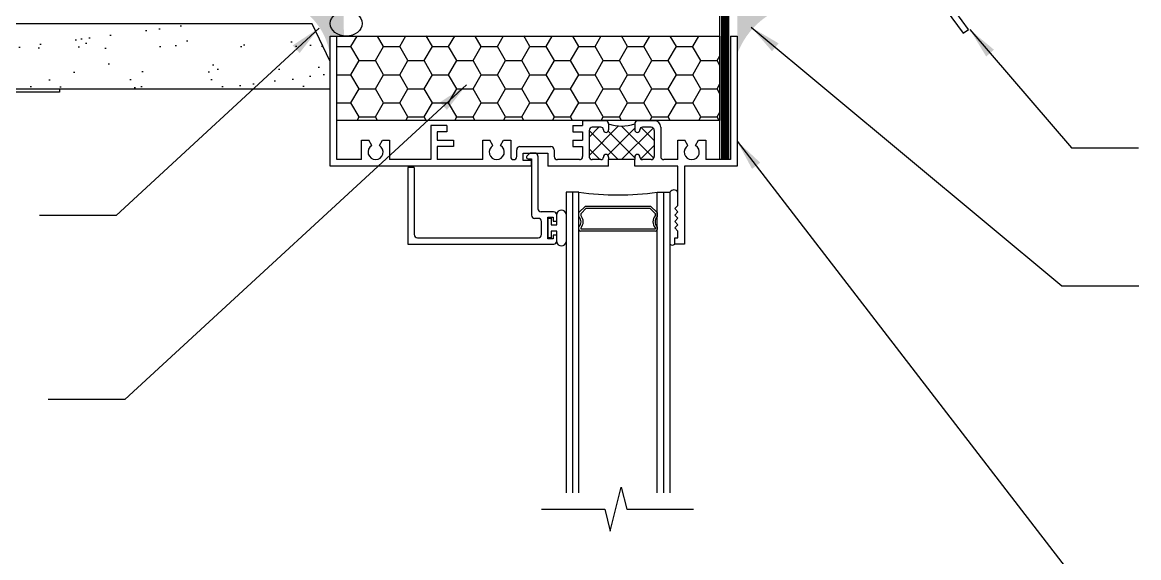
# Model space of a CAD drawing. Extents: x -129 to 26, y 0 to 100.
# Drawn here: x 5.6 to 16.32, y 11.25 to 16.4 of the extents above; entities that cross this region are included whole.
import ezdxf

# ---------------------------------------------------------------- set-up
doc = ezdxf.new("R2010")
doc.units = 0
doc.header["$LTSCALE"] = 1.5
doc.header["$MEASUREMENT"] = 0
for name, color, linetype in [('A-FLASHING', 124, 'CONTINUOUS'), ('A-GYP_BOARD', 252, 'CONTINUOUS'), ('A-INSULATION', 167, 'CONTINUOUS'), ('A-SEALANT', 252, 'CONTINUOUS'), ('A-WINDOW_FRAME', 252, 'CONTINUOUS'), ('HATCH', 252, 'CONTINUOUS'), ('R-SWTS-DET1', 252, 'CONTINUOUS'), ('TEXT', 7, 'CONTINUOUS'), ('VF', 7, 'CONTINUOUS')]:
    doc.layers.add(name, color=color, linetype=linetype)
doc.styles.add('DETAILS', font='sanss___.ttf', dxfattribs={"height": 1})
doc.dimstyles.new('TYVEKDETAILS', dxfattribs={"dimscale": 6, "dimtxt": 1.5, "dimasz": 0.1, "dimexe": 0.75, "dimexo": 0.75, "dimgap": 0.75, "dimtad": 0, "dimtih": 1, "dimtoh": 1, "dimdec": 4, "dimzin": 0, "dimtxsty": 'DETAILS', "dimcen": 0.0625, "dimazin": 3, "dimtfac": 1, "dimtdec": 4, "dimtofl": 0, "dimtmove": 0, "dimatfit": 3, "dimtolj": 1, "dimtzin": 0})

msp = doc.modelspace()

# ---------------------------------------------------------------- hatches: boundary and pattern name
at = {"layer": 'A-INSULATION', "linetype": 'CONTINUOUS'}
h = msp.add_hatch(dxfattribs=at)
h.set_pattern_fill('HONEY', color=256, scale=1.25, style=0)
h.set_pattern_definition([(0, (0.3947396862304746, 1.414836988224543), (0.234375, 0.13531646875), [0.15625, -0.3125]), (120, (0.3947396862304746, 1.414836988224543), (-0.2343749994879031, 0.1353164696369779), [0.1562499999999999, -0.3124999999999998]), (59.99999999999999, (0.3947396862304746, 1.414836988224543), (5.120969273630926e-10, 0.2706329383869778), [-0.3125, 0.15625])])
h.paths.add_polyline_path([(12.29738912438489, 15.45518423261981), (12.29738912438489, 16.26588683714814), (8.617817724358202, 16.26588683714814), (8.617817724358202, 15.45518423261981)])
at = {"layer": 'A-SEALANT', "linetype": 'CONTINUOUS'}
h = msp.add_hatch(color=7, dxfattribs=at)
edge = h.paths.add_edge_path()
edge.add_ellipse((8.708501557168853, 16.38585862621656), major_axis=(-0.1528869082383721, 0), ratio=0.7906978552626441, start_angle=280.6230749920175, end_angle=440.0132548454458, ccw=False)
edge.add_line((8.68031728406332, 16.50467411082812), (8.680302733319627, 16.50674597665838))
edge.add_line((8.680302733319627, 16.50674597665837), (8.574727184680592, 16.50674597665837))
edge.add_line((8.574727184680592, 16.50674597665838), (8.301806236919353, 16.50674597665838))
edge.add_arc((7.920402391509805, 15.99519836411192), 0.6380829516568866, 5.240978340289473, 53.29222416526642, ccw=False)
edge.add_line((8.555817724358203, 16.05348393673778), (8.555817724358203, 16.26588683714814))
edge.add_line((8.555817724358203, 16.26588683714814), (8.617817724358202, 16.26588683714814))
edge.add_line((8.617817724358202, 16.26588683714814), (8.681994290540317, 16.26588683714814))
edge.add_line((8.681994290540317, 16.26588683714814), (8.681987856503763, 16.26680297317276))
at = {"layer": 'HATCH'}
h = msp.add_hatch(dxfattribs=at)
h.set_pattern_fill('AR-SAND,_O', color=256, scale=0.25)
h.set_pattern_definition([(37.50000000000001, (40.9415889428229, 4.63323675991797), (-0.01574833952740204, 0.4817059422532897), [0, -0.38, 0, -0.425, 0, -0.40625]), (7.499999999999999, (40.9415889428229, 4.63323675991797), (0.4424441763169318, 0.7055365163074351), [0, -0.205, 0, -0.3425, 0, -0.13125]), (327.5, (40.6340889428229, 4.63323675991797), (0.7785354654378738, 0.001414763384241124), [0, -0.125, 0, -0.45, 0, -0.5875]), (317.5, (40.6340889428229, 4.63323675991797), (0.7515316511430733, 0.2194188912335623), [0, -0.0625, 0, -0.295, 0, -0.3375])])
h.paths.add_polyline_path([(8.555817724358203, 16.02159243707693), (8.381687055556199, 16.3817459766586), (4.922389124384881, 16.3817459766586), (4.922389124384881, 15.7567459766586), (8.555817724358203, 15.7567459766586)])
at = {"layer": 'TEXT'}
msp.add_hatch(color=256, dxfattribs=at).paths.add_polyline_path([(12.46470192629033, 16.51357964065527), (12.85179246596796, 16.51357964065528, 0.198746145773102), (12.46470192629034, 16.09427936901015)])

# ---------------------------------------------------------------- linework, layer by layer
at = {"layer": 'A-FLASHING'}
msp.add_lwpolyline([(12.71071399554606, 16.51439597189261), (14.4695200149327, 16.51439597189261), (14.63255474174941, 16.29409271471917), (14.68440241035435, 16.32909817533233), (14.5010204368586, 16.57689597189265), (12.71071399554606, 16.57689597189293)], dxfattribs=at)
at = {"layer": 'A-GYP_BOARD'}
msp.add_lwpolyline([(4.922389124384881, 16.7879959766586), (4.922389124384881, 15.7567459766586), (5.953639124384881, 15.7567459766586), (5.953639124384881, 15.7254959766586), (4.891139124384881, 15.7254959766586), (4.891139124384881, 16.7879959766586)], close=True, dxfattribs=at)
msp.add_lwpolyline([(8.555817724358203, 16.02159243707693), (8.381687055556199, 16.3817459766586), (4.922389124384881, 16.3817459766586), (4.922389124384881, 15.7567459766586), (8.555817724358203, 15.7567459766586), (8.555817724358203, 16.02159243707693)], dxfattribs=at)
at = {"layer": 'A-INSULATION', "linetype": 'CONTINUOUS', "elevation": 1.489998413730723e-09}
msp.add_lwpolyline([(8.617817724358202, 16.26588683714814), (12.29738912438489, 16.26588683714814), (12.29738912438489, 15.45518423261981), (8.617817724358202, 15.45518423261981)], close=True, dxfattribs=at)
at = {"layer": 'A-SEALANT', "linetype": 'CONTINUOUS'}
msp.add_ellipse((8.708501557168853, 16.38585862621656, 4.469995241192169e-09), major_axis=(-0.1528869082383721, 0), ratio=0.7906978552626441, dxfattribs=at)
at = {"layer": 'A-WINDOW_FRAME'}
for p, q in [((8.555817724358203, 15.01588683714814, 1.489998413730723e-09), (8.555817724358203, 16.26588683714814, 1.489998413730723e-09)), ((8.555817724358203, 16.26588683714814, 1.489998413730723e-09), (8.617817724358202, 16.26588683714814, 1.489998413730723e-09)), ((8.617817724358202, 15.07788683714814, 1.489998413730723e-09), (8.617817724358202, 16.26588683714814, 1.489998413730723e-09)), ((12.3998177243582, 16.26588683714814, 1.489998413730723e-09), (12.3998177243582, 15.07788683714814, 1.489998413730723e-09)), ((12.3998177243582, 16.26588683714814, 1.489998413730723e-09), (12.4618177243582, 16.26588683714814, 1.489998413730723e-09)), ((12.4618177243582, 16.26588683714814, 1.489998413730723e-09), (12.4618177243582, 15.01588683714814, 1.489998413730723e-09)), ((11.1978177243582, 15.45188683714814, 1.489998413730723e-09), (10.9788177243582, 15.45188683714814, 1.489998413730723e-09)), ((10.9788177243582, 15.45188683714814, 1.489998413730723e-09), (10.9788177243582, 15.40688683714814, 1.489998413730723e-09)), ((11.6668177243582, 15.45188683714814, 1.489998413730723e-09), (11.5098177243582, 15.45188683714814, 1.489998413730723e-09)), ((9.675817724358204, 15.40688683714814, 1.489998413730723e-09), (9.520817724358205, 15.40688683714814, 1.489998413730723e-09)), ((9.520817724358205, 15.40688683714814, 1.489998413730723e-09), (9.520817724358205, 15.07788683714814, 1.489998413730723e-09)), ((9.675817724358204, 15.34488683714814, 1.489998413730723e-09), (9.582817724358204, 15.34488683714814, 1.489998413730723e-09)), ((9.582817724358204, 15.34488683714814, 1.489998413730723e-09), (9.582817724358204, 15.26488683714814, 1.489998413730723e-09)), ((9.675817724358204, 15.40688683714814, 1.489998413730723e-09), (9.675817724358204, 15.34488683714814, 1.489998413730723e-09)), ((10.8858177243582, 15.40688683714814, 1.489998413730723e-09), (10.8858177243582, 15.34488683714814, 1.489998413730723e-09)), ((10.8858177243582, 15.40688683714814, 1.489998413730723e-09), (10.9788177243582, 15.40688683714814, 1.489998413730723e-09)), ((10.8858177243582, 15.34488683714814, 1.489998413730723e-09), (10.9788177243582, 15.34488683714814, 1.489998413730723e-09)), ((10.9788177243582, 15.34488683714814, 1.489998413730723e-09), (10.9788177243582, 15.26488683714814, 1.489998413730723e-09)), ((11.0408177243582, 15.11865379011451, 1.489998413730723e-09), (11.32384417935764, 15.40168024511395, 1.489998413730723e-09)), ((11.0408177243582, 15.29543048541115, 1.489998413730723e-09), (11.1352740760952, 15.38988683714814, 1.489998413730723e-09)), ((11.0408177243582, 15.35888683714814, 1.489998413730723e-09), (11.0408177243582, 15.10888683714814, 1.489998413730723e-09)), ((11.32059441965484, 15.07788683714814, 1.489998413730723e-09), (11.0408177243582, 15.35766353244478, 1.489998413730723e-09)), ((11.1538177243582, 15.38988683714814, 1.489998413730723e-09), (11.0718177243582, 15.38988683714814, 1.489998413730723e-09)), ((11.1788177243582, 15.36488683714814, 1.489998413730723e-09), (11.1788177243582, 15.36488683714814, 1.489998413730723e-09)), ((11.2038177243582, 15.33988683714814, 1.489998413730723e-09), (11.2038177243582, 15.33988683714814, 1.489998413730723e-09)), ((11.22047223344036, 15.12153160390003, 1.489998413730723e-09), (11.4788177243582, 15.37987709481787, 1.489998413730723e-09)), ((11.4788177243582, 15.09644022774141, 1.489998413730723e-09), (11.22446575431666, 15.35079219778296, 1.489998413730723e-09)), ((11.2288177243582, 15.42088683714814, 1.489998413730723e-09), (11.2288177243582, 15.36488683714814, 1.489998413730723e-09)), ((11.66109451087492, 15.09094013652133, 1.489998413730723e-09), (11.35148895224762, 15.40054569514864, 1.489998413730723e-09)), ((11.35360416198511, 15.07788683714814, 1.489998413730723e-09), (11.65712285355372, 15.38140552871675, 1.489998413730723e-09)), ((11.4788177243582, 15.42088683714814, 1.489998413730723e-09), (11.4788177243582, 15.36488683714814, 1.489998413730723e-09)), ((11.50381772435821, 15.33988683714814, 1.489998413730723e-09), (11.50381772435821, 15.33988683714814, 1.489998413730723e-09)), ((11.52881772435821, 15.36488683714814, 1.489998413730723e-09), (11.5288177243582, 15.36488683714814, 1.489998413730723e-09)), ((11.6668177243582, 15.26199361833469, 1.489998413730723e-09), (11.54193112547356, 15.38688021721933, 1.489998413730723e-09)), ((11.6358177243582, 15.38988683714814, 1.489998413730723e-09), (11.55381772435821, 15.38988683714814, 1.489998413730723e-09)), ((11.6668177243582, 15.35888683714814, 1.489998413730723e-09), (11.6668177243582, 15.10888683714814, 1.489998413730723e-09)), ((11.7288177243582, 15.38988683714814, 1.489998413730723e-09), (11.7288177243582, 15.10888683714814, 1.489998413730723e-09)), ((8.856317724358204, 15.07788683714814, 1.489998413730723e-09), (8.856317724358204, 15.26488683714814, 1.489998413730723e-09)), ((8.856317724358204, 15.26488683714814, 1.489998413730723e-09), (8.92471111853599, 15.26488683714814, 1.489998413730723e-09)), ((8.954567724358204, 15.21317367892251, 1.489998413730723e-09), (8.92471111853599, 15.26488683714814, 1.489998413730723e-09)), ((9.027067724358202, 15.21317367892251, 1.489998413730723e-09), (9.056924330180417, 15.26488683714814, 1.489998413730723e-09)), ((9.056924330180417, 15.26488683714814, 1.489998413730723e-09), (9.125317724358203, 15.26488683714814, 1.489998413730723e-09)), ((9.125317724358203, 15.26488683714814, 1.489998413730723e-09), (9.125317724358203, 15.07788683714814, 1.489998413730723e-09)), ((9.582817724358204, 15.26488683714814, 1.489998413730723e-09), (9.737817724358203, 15.26488683714814, 1.489998413730723e-09)), ((9.737817724358203, 15.26488683714814, 1.489998413730723e-09), (9.737817724358203, 15.20288683714814, 1.489998413730723e-09)), ((10.0193177243582, 15.07788683714814, 1.489998413730723e-09), (10.0193177243582, 15.26488683714814, 1.489998413730723e-09)), ((10.0193177243582, 15.26488683714814, 1.489998413730723e-09), (10.08771111853599, 15.26488683714814, 1.489998413730723e-09)), ((10.1175677243582, 15.21317367892251, 1.489998413730723e-09), (10.08771111853599, 15.26488683714814, 1.489998413730723e-09)), ((10.1900677243582, 15.21317367892251, 1.489998413730723e-09), (10.21992433018042, 15.26488683714814, 1.489998413730723e-09)), ((10.21992433018042, 15.26488683714814, 1.489998413730723e-09), (10.2883177243582, 15.26488683714814, 1.489998413730723e-09)), ((10.2883177243582, 15.26488683714814, 1.489998413730723e-09), (10.2883177243582, 15.10663683714814, 1.489998413730723e-09)), ((10.8858177243582, 15.26488683714814, 1.489998413730723e-09), (10.8858177243582, 15.20288683714814, 1.489998413730723e-09)), ((10.8858177243582, 15.26488683714814, 1.489998413730723e-09), (10.9788177243582, 15.26488683714814, 1.489998413730723e-09)), ((11.8923177243582, 15.07788683714814, 1.489998413730723e-09), (11.8923177243582, 15.26488683714814, 1.489998413730723e-09)), ((11.8923177243582, 15.26488683714814, 1.489998413730723e-09), (11.96071111853599, 15.26488683714814, 1.489998413730723e-09)), ((11.9905677243582, 15.21317367892251, 1.489998413730723e-09), (11.96071111853599, 15.26488683714814, 1.489998413730723e-09)), ((12.0630677243582, 15.21317367892251, 1.489998413730723e-09), (12.09292433018042, 15.26488683714814, 1.489998413730723e-09)), ((12.09292433018042, 15.26488683714814, 1.489998413730723e-09), (12.1613177243582, 15.26488683714814, 1.489998413730723e-09)), ((12.1613177243582, 15.26488683714814, 1.489998413730723e-09), (12.1613177243582, 15.07788683714814, 1.489998413730723e-09)), ((9.737817724358203, 15.20288683714814, 1.489998413730723e-09), (9.582817724358204, 15.20288683714814, 1.489998413730723e-09)), ((9.582817724358204, 15.20288683714814, 1.489998413730723e-09), (9.582817724358204, 15.07788683714814, 1.489998413730723e-09)), ((10.3458177243582, 15.10663683714814, 1.489998413730723e-09), (10.3458177243582, 15.17188683714814, 1.489998413730723e-09)), ((10.3768177243582, 15.20288683714814, 1.489998413730723e-09), (10.6748177243582, 15.20288683714814, 1.489998413730723e-09)), ((10.4078177243582, 15.14088683714814, 1.489998413730723e-09), (10.6438177243582, 15.14088683714814, 1.489998413730723e-09)), ((10.4078177243582, 15.07088683714814, 1.489998413730723e-09), (10.4078177243582, 15.14088683714814, 1.489998413730723e-09)), ((10.4689111226404, 15.13649343886594, 1.489998413730723e-09), (10.44391112264041, 15.11149343886594, 1.489998413730723e-09)), ((10.5198177243582, 15.14088683714814, 1.489998413730723e-09), (10.47951772435819, 15.14088683714814, 1.489998413730723e-09)), ((10.6438177243582, 15.14088683714814, 1.489998413730723e-09), (10.6438177243582, 15.01588683714814, 1.489998413730723e-09)), ((10.7058177243582, 15.17188683714814, 1.489998413730723e-09), (10.7058177243582, 15.10888683714814, 1.489998413730723e-09)), ((10.8858177243582, 15.20288683714814, 1.489998413730723e-09), (10.9788177243582, 15.20288683714814, 1.489998413730723e-09)), ((10.9788177243582, 15.20288683714814, 1.489998413730723e-09), (10.9788177243582, 15.10888683714814, 1.489998413730723e-09)), ((11.1438177243582, 15.07788683714814, 1.489998413730723e-09), (11.0408177243582, 15.18088683714814, 1.489998413730723e-09)), ((11.2038177243582, 15.12788683714814, 1.489998413730723e-09), (11.2038177243582, 15.12788683714814, 1.489998413730723e-09)), ((11.5038177243582, 15.12788683714814, 1.489998413730723e-09), (11.5038177243582, 15.12788683714814, 1.489998413730723e-09)), ((11.53693890707936, 15.08444488694575, 1.489998413730723e-09), (11.6668177243582, 15.2143237042246, 1.489998413730723e-09)), ((10.4878177243582, 15.01588683714814, 1.489998413730723e-09), (8.555817724358203, 15.01588683714814, 1.489998413730723e-09)), ((8.856317724358204, 15.07788683714814, 1.489998413730723e-09), (8.617817724358202, 15.07788683714814, 1.489998413730723e-09)), ((9.520817724358205, 15.07788683714814, 1.489998413730723e-09), (9.125317724358203, 15.07788683714814, 1.489998413730723e-09)), ((10.0193177243582, 15.07788683714814, 1.489998413730723e-09), (9.582817724358204, 15.07788683714814, 1.489998413730723e-09)), ((10.3170677243582, 15.07788683714814, 1.489998413730723e-09), (10.31706772435821, 15.07788683714814, 1.489998413730723e-09)), ((10.4878177243582, 15.07088683714814, 1.489998413730723e-09), (10.4078177243582, 15.07088683714814, 1.489998413730723e-09)), ((10.4545177243582, 15.08588683714815, 1.489998413730723e-09), (10.4878177243582, 15.08588683714814, 1.489998413730723e-09)), ((10.4878177243582, 15.08588683714814, 1.489998413730723e-09), (10.4878177243582, 14.54385081811221, 1.489998413730723e-09)), ((10.4878177243582, 15.01588683714814, 1.489998413730723e-09), (10.4878177243582, 15.07088683714814, 1.489998413730723e-09)), ((10.5498177243582, 15.11088683714814, 1.489998413730723e-09), (10.5498177243582, 14.60585081811221, 1.489998413730723e-09)), ((11.2288177243582, 15.01588683714814, 1.489998413730723e-09), (10.6438177243582, 15.01588683714814, 1.489998413730723e-09)), ((10.9478177243582, 15.07788683714814, 1.489998413730723e-09), (10.7368177243582, 15.07788683714814, 1.489998413730723e-09)), ((11.1538177243582, 15.07788683714814, 1.489998413730723e-09), (11.0718177243582, 15.07788683714814, 1.489998413730723e-09)), ((11.1788177243582, 15.10288683714814, 1.489998413730723e-09), (11.1788177243582, 15.10288683714814, 1.489998413730723e-09)), ((11.2288177243582, 15.10288683714814, 1.489998413730723e-09), (11.2288177243582, 15.07788683714814, 1.489998413730723e-09)), ((11.2288177243582, 15.01588683714814, 1.489998413730723e-09), (11.2288177243582, 15.07788683714814, 1.489998413730723e-09)), ((11.4788177243582, 15.07788683714814, 1.489998413730723e-09), (11.2288177243582, 15.07788683714814, 1.489998413730723e-09)), ((11.4788177243582, 15.10288683714814, 1.489998413730723e-09), (11.4788177243582, 15.07788683714814, 1.489998413730723e-09)), ((11.4788177243582, 15.01588683714814, 1.489998413730723e-09), (11.4788177243582, 15.07788683714814, 1.489998413730723e-09)), ((11.8938177243582, 15.01588683714814, 1.489998413730723e-09), (11.4788177243582, 15.01588683714814, 1.489998413730723e-09)), ((11.5288177243582, 15.10288683714814, 1.489998413730723e-09), (11.5288177243582, 15.10288683714814, 1.489998413730723e-09)), ((11.6358177243582, 15.07788683714814, 1.489998413730723e-09), (11.5538177243582, 15.07788683714814, 1.489998413730723e-09)), ((11.8923177243582, 15.07788683714814, 1.489998413730723e-09), (11.7598177243582, 15.07788683714814, 1.489998413730723e-09)), ((11.8938177243582, 14.63888683714814, 1.489998413730723e-09), (11.8938177243582, 15.01588683714814, 1.489998413730723e-09)), ((12.4618177243582, 15.01588683714814, 1.489998413730723e-09), (11.9558177243582, 15.01588683714814, 1.489998413730723e-09)), ((11.9558177243582, 15.01588683714814, 1.489998413730723e-09), (11.9558177243582, 14.26588683714814, 1.489998413730723e-09)), ((12.3998177243582, 15.07788683714814, 1.489998413730723e-09), (12.1613177243582, 15.07788683714814, 1.489998413730723e-09)), ((9.299817724358201, 15.00088683714815, 1.489998413730723e-09), (9.299817724358205, 14.26586983714813, 1.489998413730723e-09)), ((9.3618177243582, 15.00088683714815, 1.489998413730723e-09), (9.299817724358201, 15.00088683714815, 1.489998413730723e-09)), ((9.3618177243582, 15.00088683714815, 1.489998413730723e-09), (9.361817724358204, 14.35786983714813, 1.489998413730723e-09)), ((10.81981772435828, 14.76588683714814, 1.489998413730723e-09), (10.81981772435828, 11.87534249031698, 1.489998413730723e-09)), ((10.88181772435828, 14.76588683714814, 1.489998413730723e-09), (10.81981772435828, 14.76588683714814, 1.489998413730723e-09)), ((10.94381772435828, 14.76588683714814, 1.489998413730723e-09), (10.88181772435828, 14.76588683714814, 1.489998413730723e-09)), ((10.88181772435828, 14.76588683714814, 1.489998413730723e-09), (10.88181772435828, 11.87534249031698, 1.489998413730723e-09)), ((10.94381772435828, 11.87534249031698, 1.489998413730723e-09), (10.94381772435828, 14.76588683714814, 1.489998413730723e-09)), ((11.6938177243582, 11.87566268790666, 1.489998413730723e-09), (11.6938177243582, 14.76588683714814, 1.489998413730723e-09)), ((11.6938177243582, 14.76588683714814, 1.489998413730723e-09), (11.7558177243582, 14.76588683714814, 1.489998413730723e-09)), ((11.7558177243582, 14.76588683714814, 1.489998413730723e-09), (11.7558177243582, 11.87566268790666, 1.489998413730723e-09)), ((11.7558177243582, 14.76588683714814, 1.489998413730723e-09), (11.8178177243582, 14.76588683714814, 1.489998413730723e-09)), ((11.8178177243582, 14.76588683714814, 1.489998413730723e-09), (11.8178177243582, 11.87566268790666, 1.489998413730723e-09)), ((10.94381772435824, 14.56888683714814, 1.489998413730723e-09), (11.00581772435824, 14.63088683714814, 1.489998413730723e-09)), ((10.96381772435824, 14.56060256590068, 1.489998413730723e-09), (11.01410199560571, 14.61088683714814, 1.489998413730723e-09)), ((11.00581772435824, 14.63088683714814, 1.489998413730723e-09), (11.63181772435824, 14.63088683714814, 1.489998413730723e-09)), ((11.01410199560571, 14.61088683714814, 1.489998413730723e-09), (11.62353345311078, 14.61088683714814, 1.489998413730723e-09)), ((11.62353345311078, 14.61088683714814, 1.489998413730723e-09), (11.67381772435824, 14.56060256590068, 1.489998413730723e-09)), ((11.63181772435824, 14.63088683714814, 1.489998413730723e-09), (11.69381772435824, 14.56888683714814, 1.489998413730723e-09)), ((11.8938177243582, 14.63888683714814, 1.489998413730723e-09), (11.8628177243582, 14.60788683714814, 1.489998413730723e-09)), ((11.8938177243582, 14.57688683714814, 1.489998413730723e-09), (11.8628177243582, 14.60788683714814, 1.489998413730723e-09)), ((10.55281772435821, 14.51385081811221, 1.489998413730723e-09), (10.5178177243582, 14.51385081811221, 1.489998413730723e-09)), ((10.6998177243582, 14.5758508181122, 1.489998413730723e-09), (10.5798177243582, 14.57585081811221, 1.489998413730723e-09)), ((10.58281772435821, 14.35786983714813, 1.489998413730723e-09), (10.58281772435821, 14.48385081811221, 1.489998413730723e-09)), ((10.64481772435821, 14.3158508181122, 1.489998413730723e-09), (10.64481772435821, 14.5258508181122, 1.489998413730723e-09)), ((10.64481772435821, 14.5258508181122, 1.489998413730723e-09), (10.69481772435821, 14.5258508181122, 1.489998413730723e-09)), ((10.64802777784283, 14.32625120676163, 1.489998413730723e-09), (10.64802777784284, 14.51545042946276, 1.489998413730723e-09)), ((10.64802777784284, 14.51545042946276, 1.489998413730723e-09), (10.67802777784284, 14.51545042946277, 1.489998413730723e-09)), ((10.64802777784283, 14.32625120676163, 1.489998413730723e-09), (10.64802777784284, 14.51545042946276, 1.489998413730723e-09)), ((10.64802777784284, 14.51545042946276, 1.489998413730723e-09), (10.67802777784284, 14.51545042946277, 1.489998413730723e-09)), ((10.67802777784284, 14.51545042946277, 1.489998413730723e-09), (10.67802777784284, 14.4523508181122, 1.489998413730723e-09)), ((10.67802777784284, 14.51545042946277, 1.489998413730723e-09), (10.67802777784284, 14.4523508181122, 1.489998413730723e-09)), ((10.69481772435821, 14.5258508181122, 1.489998413730723e-09), (10.69481772435821, 14.4883508181122, 1.489998413730723e-09)), ((10.69481772435821, 14.4883508181122, 1.489998413730723e-09), (10.7298177243582, 14.4883508181122, 1.489998413730723e-09)), ((10.7298177243582, 14.4523508181122, 1.489998413730723e-09), (10.7298177243582, 14.5548508181122, 1.489998413730723e-09)), ((10.7298177243582, 14.4523508181122, 1.489998413730723e-09), (10.7298177243582, 14.5548508181122, 1.489998413730723e-09)), ((10.7298177243582, 14.4883508181122, 1.489998413730723e-09), (10.7298177243582, 14.54585081811221, 1.489998413730723e-09)), ((10.81981772435828, 14.5548508181122, 1.489998413730723e-09), (10.81981772435828, 14.2868508181122, 1.489998413730723e-09)), ((10.81981772435828, 14.5548508181122, 1.489998413730723e-09), (10.81981772435828, 14.2868508181122, 1.489998413730723e-09)), ((10.94381772435823, 14.53088683714813, 1.489998413730723e-09), (10.94381772435824, 14.56888683714814, 1.489998413730723e-09)), ((10.96381772435824, 14.53833246361344, 1.489998413730723e-09), (10.96381772435824, 14.56060256590068, 1.489998413730723e-09)), ((11.67381772435824, 14.56060256590068, 1.489998413730723e-09), (11.67381772435824, 14.53833246361351, 1.489998413730723e-09)), ((11.69381772435824, 14.56888683714814, 1.489998413730723e-09), (11.69381772435824, 14.53088683714811, 1.489998413730723e-09)), ((11.8938177243582, 14.57688683714814, 1.489998413730723e-09), (11.8628177243582, 14.54588683714814, 1.489998413730723e-09)), ((11.8938177243582, 14.51488683714814, 1.489998413730723e-09), (11.8628177243582, 14.54588683714814, 1.489998413730723e-09)), ((11.8938177243582, 14.51488683714814, 1.489998413730723e-09), (11.8628177243582, 14.48388683714814, 1.489998413730723e-09)), ((11.8938177243582, 14.45288683714814, 1.489998413730723e-09), (11.8628177243582, 14.48388683714814, 1.489998413730723e-09)), ((10.67802777784284, 14.4523508181122, 1.489998413730723e-09), (10.7298177243582, 14.4523508181122, 1.489998413730723e-09)), ((10.67802777784284, 14.4523508181122, 1.489998413730723e-09), (10.7298177243582, 14.4523508181122, 1.489998413730723e-09)), ((10.7298177243582, 14.3893508181122, 1.489998413730723e-09), (10.67802777784284, 14.3893508181122, 1.489998413730723e-09)), ((10.67802777784284, 14.3893508181122, 1.489998413730723e-09), (10.67802777784284, 14.32625120676163, 1.489998413730723e-09)), ((10.7298177243582, 14.3893508181122, 1.489998413730723e-09), (10.67802777784284, 14.3893508181122, 1.489998413730723e-09)), ((10.67802777784284, 14.3893508181122, 1.489998413730723e-09), (10.67802777784284, 14.32625120676163, 1.489998413730723e-09)), ((10.7298177243582, 14.2868508181122, 1.489998413730723e-09), (10.7298177243582, 14.3893508181122, 1.489998413730723e-09)), ((10.7298177243582, 14.2868508181122, 1.489998413730723e-09), (10.7298177243582, 14.3893508181122, 1.489998413730723e-09)), ((10.94381772435824, 14.40588683714814, 1.489998413730723e-09), (10.94381772435824, 14.43088683714814, 1.489998413730723e-09)), ((11.67881772435824, 14.39088683714814, 1.489998413730723e-09), (10.95881772435824, 14.39088683714814, 1.489998413730723e-09)), ((10.96381772435824, 14.41088683714814, 1.489998413730723e-09), (10.96381772435824, 14.42344121068284, 1.489998413730723e-09)), ((11.67381772435824, 14.41088683714814, 1.489998413730723e-09), (10.96381772435824, 14.41088683714814, 1.489998413730723e-09)), ((11.67381772435824, 14.42344121068274, 1.489998413730723e-09), (11.67381772435824, 14.41088683714814, 1.489998413730723e-09)), ((11.69381772435824, 14.43088683714814, 1.489998413730723e-09), (11.69381772435824, 14.40588683714814, 1.489998413730723e-09)), ((11.8938177243582, 14.45288683714814, 1.489998413730723e-09), (11.8628177243582, 14.42188683714814, 1.489998413730723e-09)), ((11.8938177243582, 14.39088683714814, 1.489998413730723e-09), (11.8628177243582, 14.42188683714814, 1.489998413730723e-09)), ((11.8938177243582, 14.32788683714814, 1.489998413730723e-09), (11.8938177243582, 14.39088683714814, 1.489998413730723e-09)), ((9.299817724358205, 14.26586983714813, 1.489998413730723e-09), (10.70088579759168, 14.26586983714813, 1.489998413730723e-09)), ((9.391817724358203, 14.32786983714813, 1.489998413730723e-09), (10.5528177243582, 14.32786983714813, 1.489998413730723e-09)), ((10.69481772435821, 14.3158508181122, 1.489998413730723e-09), (10.64481772435821, 14.3158508181122, 1.489998413730723e-09)), ((10.67802777784284, 14.32625120676163, 1.489998413730723e-09), (10.64802777784283, 14.32625120676163, 1.489998413730723e-09)), ((10.67802777784284, 14.32625120676163, 1.489998413730723e-09), (10.64802777784283, 14.32625120676163, 1.489998413730723e-09)), ((10.69481772435821, 14.3533508181122, 1.489998413730723e-09), (10.69481772435821, 14.3158508181122, 1.489998413730723e-09)), ((10.7298177243582, 14.3533508181122, 1.489998413730723e-09), (10.69481772435821, 14.3533508181122, 1.489998413730723e-09)), ((10.7298177243582, 14.29585081811221, 1.489998413730723e-09), (10.7298177243582, 14.3533508181122, 1.489998413730723e-09)), ((11.8628177243582, 14.26588683714814, 1.489998413730723e-09), (11.8628177243582, 14.32788683714814, 1.489998413730723e-09)), ((11.8628177243582, 14.32788683714814, 1.489998413730723e-09), (11.8938177243582, 14.32788683714814, 1.489998413730723e-09)), ((11.9558177243582, 14.26588683714814, 1.489998413730723e-09), (11.8628177243582, 14.26588683714814, 1.489998413730723e-09))]:
    msp.add_line(p, q, dxfattribs=at)
for centre, radius, start, end in [((11.1978177243582, 15.42088683714814, 1.489998413730723e-09), 0.031, 1.272221872585407e-14, 90), ((11.5098177243582, 15.42088683714814, 1.489998413730723e-09), 0.031, 90, 180.0000000000006), ((11.6668177243582, 15.38988683714814, 1.489998413730723e-09), 0.062, 1.272221872585407e-14, 90), ((11.0718177243582, 15.35888683714814, 1.489998413730723e-09), 0.031, 90, 179.9999999999999), ((11.1538177243582, 15.36488683714814, 1.489998413730723e-09), 0.025, 2.048277214862505e-12, 90), ((11.2038177243582, 15.36488683714814, 1.489998413730723e-09), 0.025, 180.000000000001, 270), ((11.2038177243582, 15.36488683714814, 1.489998413730723e-09), 0.025, 270, 1.272221872585407e-14), ((11.35381772435821, 15.79465677501555, 1.489998413730723e-09), 0.3941179600746564, 251.5085023598551, 288.4914976401444), ((11.50381772435821, 15.36488683714814, 1.489998413730723e-09), 0.025, 180, 270), ((11.50381772435821, 15.36488683714814, 1.489998413730723e-09), 0.025, 270, 359.9999999999991), ((11.55381772435821, 15.36488683714814, 1.489998413730723e-09), 0.025, 90, 180), ((11.6358177243582, 15.35888683714814, 1.489998413730723e-09), 0.031, 1.272221872585407e-14, 90), ((8.990817724358203, 15.15038683714814, 1.489998413730723e-09), 0.0725, 119.9999999999999, 60.00000000000015), ((10.1538177243582, 15.15038683714814, 1.489998413730723e-09), 0.0725, 119.9999999999999, 60.00000000000015), ((10.3768177243582, 15.17188683714814, 1.489998413730723e-09), 0.031, 90, 179.9999999999996), ((10.47951772435819, 15.12588683714814, 1.489998413730723e-09), 0.0149999999999999, 90.00000000000256, 134.9999999999999), ((10.5198177243582, 15.11088683714814, 1.489998413730723e-09), 0.03, 7.993605777301127e-14, 90.00000000000311), ((10.6748177243582, 15.17188683714814, 1.489998413730723e-09), 0.031, 5.661387333005059e-13, 90), ((11.2038177243582, 15.10288683714814, 1.489998413730723e-09), 0.025, 90, 180.000000000001), ((11.2038177243582, 15.10288683714814, 1.489998413730723e-09), 0.025, 6.361109362927034e-15, 90), ((11.5038177243582, 15.10288683714814, 1.489998413730723e-09), 0.025, 90, 179.999999999999), ((11.5038177243582, 15.10288683714814, 1.489998413730723e-09), 0.025, 6.361109362927034e-15, 90), ((12.0268177243582, 15.15038683714814, 1.489998413730723e-09), 0.0725, 119.9999999999999, 60.00000000000015), ((10.3170677243582, 15.10663683714814, 1.489998413730723e-09), 0.02875, 180, 270), ((10.3170677243582, 15.10663683714814, 1.489998413730723e-09), 0.02875, 270, 6.361109362927034e-15), ((10.4545177243582, 15.10088683714815, 1.489998413730723e-09), 0.01499999999999792, 134.9999999999986, 269.9999999999937), ((10.7368177243582, 15.10888683714814, 1.489998413730723e-09), 0.031, 180.0000000000004, 270), ((10.9478177243582, 15.10888683714814, 1.489998413730723e-09), 0.031, 270, 6.361109362927034e-15), ((11.0718177243582, 15.10888683714814, 1.489998413730723e-09), 0.031, 179.9999999999998, 270), ((11.1538177243582, 15.10288683714814, 1.489998413730723e-09), 0.025, 270, 4.077471101636229e-12), ((11.5538177243582, 15.10288683714814, 1.489998413730723e-09), 0.025, 180, 270), ((11.6358177243582, 15.10888683714814, 1.489998413730723e-09), 0.031, 270, 1.84472171524884e-13), ((11.7598177243582, 15.10888683714814, 1.489998413730723e-09), 0.031, 180, 270), ((11.31881772435824, 17.38340333351549, 1.489998413730723e-09), 2.64424235060918, 261.8469656761608, 278.1530343238391), ((11.8558177243582, 14.74171867211928, 1.489998413730723e-09), 0.04503443350217795, 32.45653751725116, 147.543462482749), ((10.5798177243582, 14.60585081811221, 1.489998413730723e-09), 0.03, 180, 269.9999999999981), ((10.77481772435824, 14.54720608127005, 1.489998413730723e-09), 0.04564473684215135, 9.64153215623351, 170.3584678437665), ((10.77481772435824, 14.54720608127005, 1.489998413730723e-09), 0.04564473684215135, 9.64153215623351, 170.3584678437665), ((10.5178177243582, 14.54385081811221, 1.489998413730723e-09), 0.03, 179.9999999999992, 269.9999999999987), ((10.5528177243582, 14.48385081811221, 1.489998413730723e-09), 0.03, 7.993605777301127e-14, 89.99999999999872), ((10.69981772435821, 14.54585081811221, 1.489998413730723e-09), 0.02999999999999758, 0, 90.00000000000335), ((10.89131772435829, 14.48088683714813, 1.489998413730723e-09), 0.0724999999999622, 316.3971810272771, 43.6028189727331), ((10.89131772435822, 14.48088683714813, 1.489998413730723e-09), 0.09249999999996211, 321.6083326381947, 38.39166736181065), ((11.74631772435817, 14.48088683714812, 1.489998413730723e-09), 0.09249999999994156, 141.608332638116, 218.391667361884), ((11.74631772435818, 14.48088683714812, 1.489998413730723e-09), 0.07249999999994144, 136.3971810272709, 223.6028189727291), ((10.95881772435824, 14.40588683714814, 1.489998413730723e-09), 0.01499999999999968, 180, 270), ((11.67881772435824, 14.40588683714814, 1.489998413730723e-09), 0.01499999999999968, 270, 0), ((9.391817724358205, 14.35786983714813, 1.489998413730723e-09), 0.03, 180.0000000000003, 270), ((10.55281772435821, 14.35786983714813, 1.489998413730723e-09), 0.03, 270, 7.993605777301127e-14), ((10.6998177243582, 14.2958508181122, 1.489998413730723e-09), 0.03000000000000028, 272.0403007962428, 2.557953848736361e-12), ((10.77481772435824, 14.29449555495435, 1.489998413730723e-09), 0.04564473684215135, 189.6415321562335, 350.3584678437665), ((10.77481772435824, 14.29449555495435, 1.489998413730723e-09), 0.04564473684215135, 189.6415321562335, 350.3584678437665), ((11.8403177243582, 14.28602240809867, 1.489998413730723e-09), 0.03019422490318169, 221.8258151739098, 318.1741848260907)]:
    msp.add_arc(centre, radius, start, end, dxfattribs=at)
at = {"layer": 'R-SWTS-DET1'}
msp.add_lwpolyline([(10.58499051154992, 11.71963589650271), (11.19070762030154, 11.71963589650271), (11.24362803496398, 11.50738370637984), (11.34954869851437, 11.93220828421527), (11.4024691131768, 11.71995609409239), (12.04280757907104, 11.71995609409239)], dxfattribs=at)
at = {"layer": 'TEXT'}
for p, q in [((6.50069740848043, 14.53987428165767, -2.979996827461683e-09), (5.761550114846453, 14.53987428165767, -2.979996827461683e-09)), ((15.57946836650184, 13.86534208065112, -2.979996827461683e-09), (16.31861566013582, 13.86534208065112, -2.979996827461683e-09)), ((6.584002181786559, 12.77460136408711, -1.48999841373096e-09), (5.844854888152582, 12.77460136408711, -1.48999841373096e-09))]:
    msp.add_line(p, q, dxfattribs=at)
at = {"layer": 'VF', "color": 7}
for p, q in [((12.29738912438489, 15.95399627869647, 1.489998413730723e-09), (12.29738912438489, 18.57788683714814, -1.489998413730723e-09)), ((12.29738912438489, 15.07788683714814, 1.489998413730723e-09), (12.29738912438489, 15.95399627869647, 1.489998413730723e-09))]:
    msp.add_line(p, q, dxfattribs=at)
at = {"layer": 'VF', "color": 253, "const_width": 0.08, "elevation": -1.489998413730723e-09}
msp.add_lwpolyline([(12.35008315572652, 21.07788683714814), (12.34897860605619, 15.90064356257401), (12.34897860605619, 15.34412112839079), (12.34897860605619, 15.165175786611), (12.34897860605619, 15.07788683714814)], dxfattribs=at)

# ---------------------------------------------------------------- leaders
at = {"layer": 'TEXT'}
for points in [[(8.447470111813004, 16.34257189895214, 4.469995241192211e-09), (6.50069740848043, 14.53987428165767, 4.469995241192211e-09)], [(12.59884720414187, 16.34940556294904, 5.959993654922954e-09), (15.57946836650184, 13.86534208065112, 5.959993654922954e-09)], [(14.69608640619535, 16.32909817533233), (15.67478064910548, 15.19117102485228), (16.31824141283109, 15.19246801662268)], [(9.862494856188459, 15.79545699508135, 4.469995241192211e-09), (6.584002181786559, 12.77460136408711, 4.469995241192211e-09)], [(12.46181772435821, 15.25674597665837, 2.979996827461487e-09), (15.93312484941093, 10.75253962951908, 2.979996827461487e-09), (16.31397812721166, 10.75253962951908, 2.979996827461487e-09)]]:
    msp.add_leader(points, dimstyle='TYVEKDETAILS', override={"dimscale": 3, "dimfxl": 3}, dxfattribs=at)

doc.saveas('drawing.dxf')
